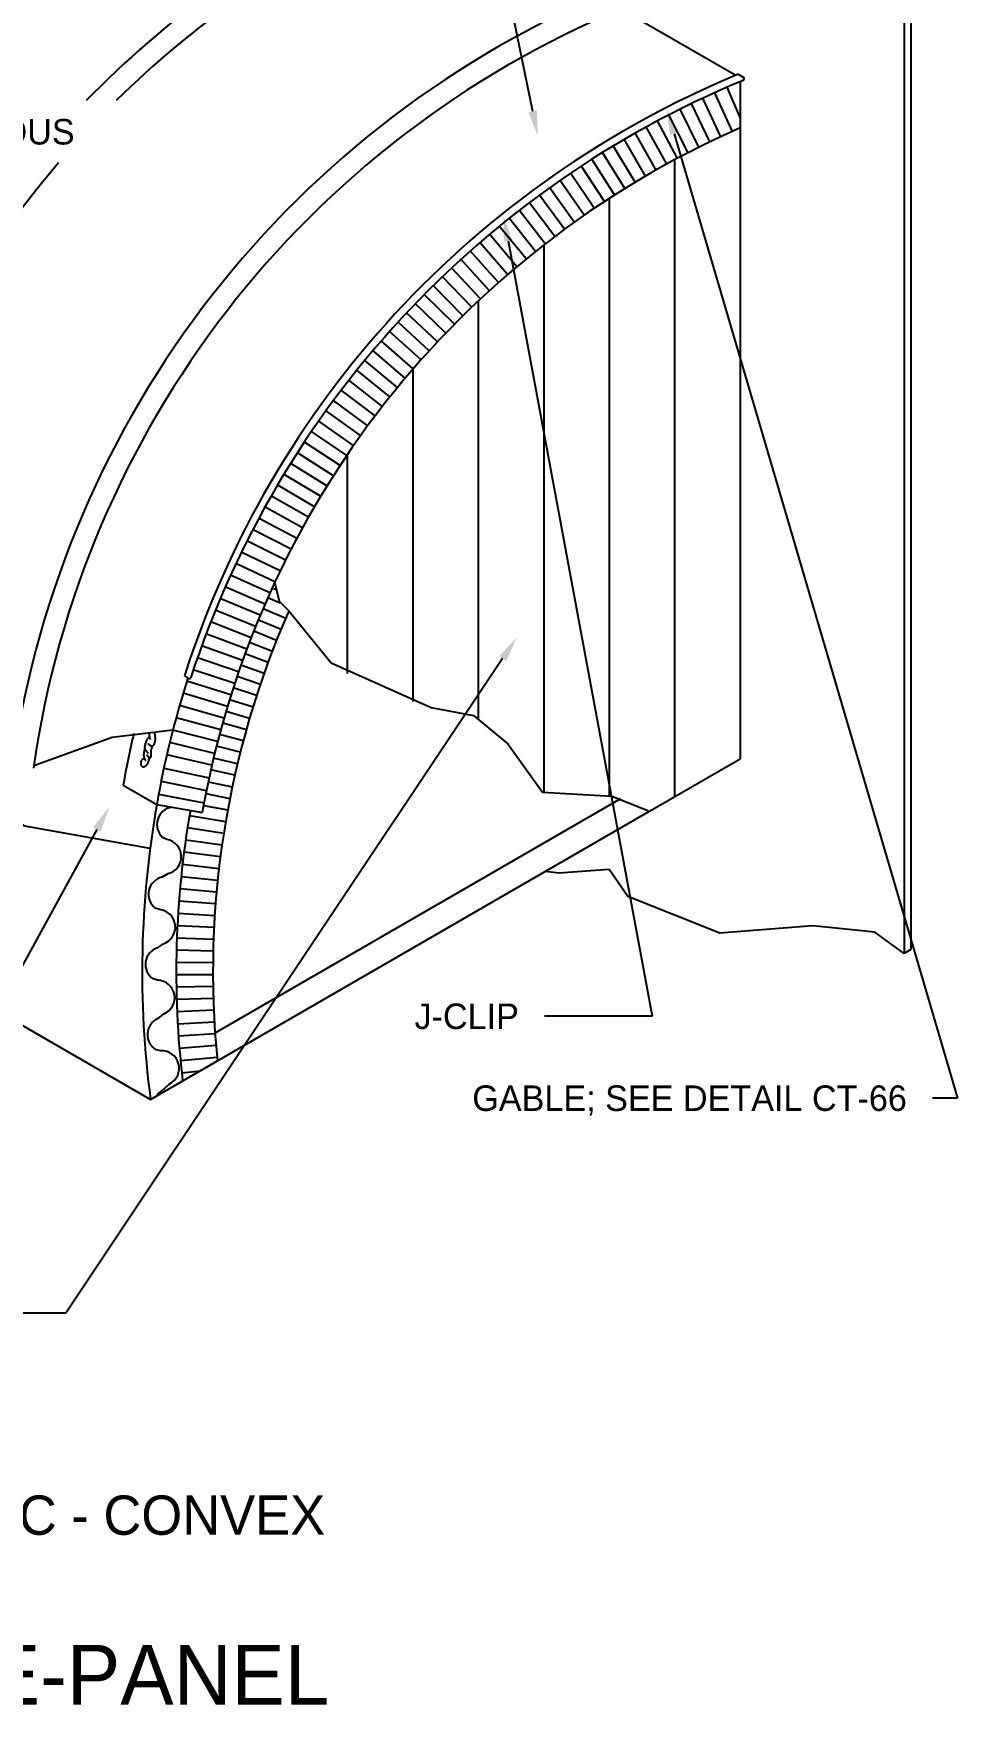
# Model space of a CAD drawing. Extents: x 2 to 99, y 3 to 136.
# Drawn here: x 49.9 to 98.7, y 3.4 to 91.8 of the extents above; entities that cross this region are included whole.
import ezdxf
from ezdxf.enums import TextEntityAlignment as Align

# ---------------------------------------------------------------- set-up
doc = ezdxf.new("R2010")
doc.units = 0
doc.header["$LTSCALE"] = 1.7995
for name, color, linetype in [('BORDER', 7, 'CONTINUOUS'), ('CMP-FLSH', 7, 'CONTINUOUS'), ('DIM-TXT', 7, 'CONTINUOUS'), ('STRCTR', 7, 'CONTINUOUS')]:
    doc.layers.add(name, color=color, linetype=linetype)

msp = doc.modelspace()

# ---------------------------------------------------------------- linework, layer by layer
at = {"layer": 'CMP-FLSH', "color": 0, "linetype": 'CONTINUOUS'}
for p, q in [((80.945, 93.101), (87.007, 89.601)), ((87.13, 89.652), (87.38, 89.508)), ((87.235, 89.268), (87.235, 53.469)), ((86.207, 86.353), (85.258, 88.393)), ((85.871, 88.675), (86.798, 86.623)), ((86.526, 88.965), (87.235, 87.335)), ((84.479, 85.507), (83.45, 87.508)), ((85.051, 85.797), (84.049, 87.811)), ((85.627, 86.079), (84.651, 88.106)), ((83.346, 84.906), (82.264, 86.879)), ((83.91, 85.21), (82.855, 87.197)), ((81.677, 83.948), (80.519, 85.877)), ((82.229, 84.274), (81.096, 86.218)), ((82.785, 84.594), (81.678, 86.552)), ((80.586, 83.273), (79.377, 85.171)), ((81.129, 83.614), (79.946, 85.527)), ((83.771, 51.469), (83.771, 85.136)), ((78.984, 82.207), (77.701, 84.056)), ((79.513, 82.57), (78.255, 84.435)), ((80.047, 82.925), (78.814, 84.806)), ((77.94, 81.462), (76.609, 83.276)), ((78.46, 81.838), (77.153, 83.67)), ((80.307, 83.094), (80.307, 51.516)), ((76.916, 80.69), (75.537, 82.468)), ((77.425, 81.079), (76.071, 82.876)), ((75.912, 79.891), (74.488, 81.632)), ((76.411, 80.293), (75.01, 82.053)), ((74.93, 79.065), (73.46, 80.769)), ((75.419, 79.481), (73.971, 81.204)), ((76.843, 80.633), (76.843, 51.748)), ((73.97, 78.214), (72.456, 79.878)), ((74.448, 78.643), (72.955, 80.327)), ((73.033, 77.339), (71.475, 78.962)), ((73.499, 77.78), (71.963, 79.423)), ((72.119, 76.438), (70.519, 78.02)), ((72.573, 76.891), (70.994, 78.494)), ((71.23, 75.514), (69.589, 77.053)), ((71.672, 75.979), (70.051, 77.54)), ((73.379, 77.667), (73.379, 55.625)), ((70.365, 74.567), (68.683, 76.063)), ((70.794, 75.044), (69.133, 76.561)), ((69.941, 74.085), (68.241, 75.558)), ((69.114, 73.105), (67.376, 74.532)), ((69.525, 73.598), (67.805, 75.048)), ((68.314, 72.103), (66.538, 73.484)), ((68.711, 72.606), (66.953, 74.011)), ((69.915, 74.054), (69.915, 56.497)), ((67.923, 71.594), (66.129, 72.952)), ((67.162, 70.561), (65.333, 71.871)), ((67.539, 71.08), (65.728, 72.414)), ((66.429, 69.508), (64.566, 70.77)), ((66.792, 70.037), (64.946, 71.323)), ((66.073, 68.975), (64.194, 70.212)), ((65.382, 67.894), (63.471, 69.081)), ((65.724, 68.437), (63.828, 69.649)), ((66.451, 69.54), (66.451, 57.979)), ((65.047, 67.347), (63.12, 68.509)), ((64.399, 66.24), (62.442, 67.351)), ((64.719, 66.796), (62.778, 67.932)), ((64.086, 65.68), (62.115, 66.765)), ((63.483, 64.548), (61.484, 65.581)), ((63.781, 65.116), (61.795, 66.175)), ((63.192, 63.976), (61.18, 64.982)), ((62.634, 62.822), (60.595, 63.774)), ((62.909, 63.401), (60.884, 64.38)), ((62.366, 62.239), (60.315, 63.164)), ((61.854, 61.063), (59.779, 61.934)), ((62.106, 61.652), (60.043, 62.551)), ((61.609, 60.47), (59.523, 61.314)), ((61.373, 59.874), (59.276, 60.69)), ((60.923, 58.672), (58.805, 59.433)), ((61.144, 59.274), (59.036, 60.063)), ((60.71, 58.067), (58.583, 58.8)), ((57.846, 57.851), (58.067, 57.723)), ((60.308, 56.849), (57.98, 57.583)), ((60.505, 57.46), (58.368, 58.164)), ((60.119, 56.236), (57.782, 56.939)), ((59.938, 55.621), (57.592, 56.293)), ((59.601, 54.383), (57.238, 54.994)), ((59.766, 55.003), (57.411, 55.645)), ((59.445, 53.761), (57.074, 54.34)), ((59.297, 53.137), (56.918, 53.685)), ((82.44, 50.701), (87.235, 53.469)), ((56.616, 52.285), (59.009, 51.803)), ((56.761, 52.981), (59.147, 52.467)), ((54.61, 52.081), (56.385, 51.056)), ((56.483, 51.599), (58.882, 51.151)), ((56.385, 51.056), (58.789, 50.634))]:
    msp.add_line(p, q, dxfattribs=at)
for points in [[(56.032, 48.738, 0), (49.413, 49.906, 0), (44.572, 52.597, 0), (41.44, 56.783, 0), (39.447, 60.37, 0), (33.752, 62.762, 0), (31.19, 65.752, 0), (30.051, 70.237, 0), (29.197, 72.031, 0), (26.634, 74.423, 0), (25.495, 78.01, 0), (24.071, 79.505, 0), (22.49, 80.865, 0)], [(63.366, 61.286, 0), (62.869, 61.789, 0), (62.628, 62.809, 0)], [(63.366, 61.286, 0), (65.597, 58.541, 0), (70.884, 56.192, 0), (73.121, 55.765, 0), (74.951, 54.271, 0), (76.781, 51.709, 0), (80.441, 51.495, 0), (82.44, 50.701, 0)], [(57.238, 54.994, 0), (54.03, 54.605, 0), (49.876, 53.096, 0)], [(55.999, 54.883, 0), (55.993, 54.853, 0), (55.989, 54.823, 0), (55.986, 54.794, 0), (55.985, 54.765, 0), (55.985, 54.738, 0), (55.986, 54.712, 0), (55.987, 54.689, 0), (55.989, 54.668, 0), (55.992, 54.651, 0)], [(56.314, 54.637, 0), (56.308, 54.66, 0), (56.302, 54.692, 0), (56.296, 54.729, 0), (56.291, 54.769, 0), (56.287, 54.809, 0), (56.283, 54.845, 0), (56.28, 54.874, 0), (56.279, 54.894, 0), (56.278, 54.902, 0)], [(55.76, 53.989, 0), (55.744, 53.972, 0), (55.731, 53.946, 0), (55.721, 53.913, 0), (55.714, 53.874, 0), (55.708, 53.834, 0), (55.703, 53.793, 0), (55.699, 53.755, 0), (55.695, 53.722, 0), (55.69, 53.697, 0), (55.688, 53.681, 0), (55.688, 53.663, 0), (55.689, 53.642, 0), (55.692, 53.62, 0), (55.696, 53.598, 0), (55.701, 53.576, 0), (55.706, 53.556, 0), (55.711, 53.537, 0), (55.716, 53.522, 0), (55.721, 53.508, 0), (55.729, 53.49, 0), (55.738, 53.471, 0), (55.747, 53.451, 0), (55.757, 53.431, 0), (55.766, 53.414, 0), (55.774, 53.399, 0), (55.779, 53.39, 0), (55.78, 53.386, 0)], [(55.992, 54.637, 0), (55.971, 54.619, 0), (55.949, 54.595, 0), (55.926, 54.568, 0), (55.903, 54.539, 0), (55.88, 54.508, 0), (55.859, 54.477, 0), (55.84, 54.447, 0), (55.824, 54.419, 0), (55.812, 54.394, 0), (55.799, 54.36, 0), (55.786, 54.319, 0), (55.773, 54.273, 0), (55.762, 54.225, 0), (55.753, 54.176, 0), (55.747, 54.127, 0), (55.743, 54.08, 0), (55.743, 54.038, 0), (55.747, 54.002, 0)], [(55.747, 54.002, 0), (55.756, 53.981, 0), (55.775, 53.952, 0), (55.8, 53.916, 0), (55.83, 53.878, 0), (55.86, 53.84, 0), (55.888, 53.806, 0), (55.912, 53.778, 0), (55.929, 53.758, 0), (55.935, 53.751, 0)], [(56.082, 53.908, 0), (56.088, 53.925, 0), (56.096, 53.945, 0), (56.105, 53.967, 0), (56.114, 53.99, 0), (56.122, 54.014, 0), (56.129, 54.037, 0), (56.134, 54.059, 0), (56.136, 54.079, 0), (56.134, 54.097, 0), (56.121, 54.118, 0), (56.099, 54.14, 0), (56.07, 54.161, 0), (56.037, 54.182, 0), (56.005, 54.203, 0), (55.975, 54.224, 0), (55.952, 54.244, 0), (55.94, 54.265, 0), (55.94, 54.286, 0)], [(55.973, 53.481, 0), (55.984, 53.486, 0), (55.997, 53.493, 0), (56.009, 53.502, 0), (56.023, 53.511, 0), (56.036, 53.521, 0), (56.048, 53.532, 0), (56.059, 53.543, 0), (56.069, 53.553, 0), (56.076, 53.562, 0), (56.087, 53.588, 0), (56.093, 53.626, 0), (56.095, 53.674, 0), (56.094, 53.727, 0), (56.093, 53.782, 0), (56.091, 53.836, 0), (56.09, 53.885, 0), (56.092, 53.926, 0), (56.097, 53.954, 0)], [(55.992, 54.651, 0), (55.995, 54.636, 0), (56.001, 54.616, 0), (56.008, 54.595, 0), (56.016, 54.573, 0), (56.024, 54.551, 0), (56.032, 54.532, 0), (56.038, 54.517, 0), (56.042, 54.506, 0), (56.043, 54.502, 0)], [(56.095, 54.137, 0), (56.107, 54.139, 0), (56.12, 54.142, 0), (56.134, 54.147, 0), (56.149, 54.153, 0), (56.164, 54.16, 0), (56.178, 54.167, 0), (56.191, 54.175, 0), (56.202, 54.183, 0), (56.211, 54.191, 0), (56.226, 54.211, 0), (56.241, 54.236, 0), (56.256, 54.265, 0), (56.269, 54.297, 0), (56.281, 54.33, 0), (56.292, 54.363, 0), (56.301, 54.394, 0), (56.308, 54.423, 0), (56.314, 54.448, 0), (56.317, 54.465, 0), (56.319, 54.486, 0), (56.321, 54.508, 0), (56.323, 54.531, 0), (56.323, 54.555, 0), (56.323, 54.579, 0), (56.321, 54.601, 0), (56.318, 54.621, 0), (56.314, 54.637, 0)], [(55.716, 53.481, 0), (55.699, 53.477, 0), (55.68, 53.47, 0), (55.66, 53.46, 0), (55.64, 53.447, 0), (55.62, 53.433, 0), (55.601, 53.418, 0), (55.585, 53.403, 0), (55.571, 53.387, 0), (55.562, 53.373, 0), (55.553, 53.351, 0), (55.546, 53.324, 0), (55.541, 53.293, 0), (55.539, 53.261, 0), (55.539, 53.227, 0), (55.541, 53.195, 0), (55.545, 53.165, 0), (55.552, 53.138, 0), (55.562, 53.116, 0), (55.569, 53.106, 0), (55.579, 53.096, 0), (55.592, 53.086, 0), (55.606, 53.076, 0), (55.621, 53.068, 0), (55.636, 53.06, 0), (55.651, 53.054, 0), (55.665, 53.05, 0), (55.677, 53.049, 0), (55.694, 53.05, 0), (55.714, 53.054, 0), (55.734, 53.062, 0), (55.755, 53.071, 0), (55.777, 53.082, 0), (55.797, 53.094, 0), (55.816, 53.106, 0), (55.832, 53.118, 0), (55.845, 53.13, 0), (55.86, 53.147, 0), (55.876, 53.17, 0), (55.892, 53.195, 0), (55.907, 53.223, 0), (55.921, 53.253, 0), (55.934, 53.282, 0), (55.945, 53.31, 0), (55.954, 53.337, 0), (55.961, 53.359, 0), (55.965, 53.379, 0), (55.969, 53.402, 0), (55.972, 53.428, 0), (55.974, 53.455, 0), (55.975, 53.483, 0), (55.974, 53.51, 0), (55.972, 53.535, 0), (55.968, 53.557, 0), (55.961, 53.576, 0), (55.952, 53.587, 0), (55.939, 53.599, 0), (55.923, 53.611, 0), (55.906, 53.622, 0), (55.888, 53.633, 0), (55.871, 53.643, 0), (55.858, 53.65, 0), (55.848, 53.655, 0), (55.845, 53.657, 0)]]:
    msp.add_polyline3d(points, dxfattribs=at)
for centre, radius, start, end in [((79.722, 57.807), 52.268, 116.29464, 161.64543), ((79.9, 57.704), 51.343, 115.60357, 161.55401), ((90.114, 51.807), 52.268, 116.29463, 135.77713), ((90.292, 51.704), 51.343, 115.6036, 134.601), ((100.506, 45.807), 52.268, 112.29966, 171.71013), ((100.677, 45.713), 51.332, 112.60726, 171.85391), ((106.746, 42.204), 51.343, 112.46143, 162.25726), ((107.007, 41.884), 51.343, 112.46142, 161.97999), ((87.346, 89.418), 0.0966, 298.16588, 69.29125), ((106.746, 42.204), 48.693, 113.62178, 170.03107), ((90.292, 51.704), 51.343, 139.61223, 167.12466), ((106.746, 42.204), 51.134, 162.3082, 170.03107), ((58.107, 57.792), 0.08, 239.99287, 341.97764), ((104.983, 43.227), 51.145, 166.90881, 170.03083), ((106.746, 42.204), 51.134, 170.03107, 187.56887)]:
    msp.add_arc(centre, radius, start, end, dxfattribs=at)
at = {"layer": 'DIM-TXT', "color": 0, "linetype": 'CONTINUOUS'}
for p, q in [((76.258, 87.692), (70.589, 115.428)), ((83.736, 86.509), (98.722, 35.537)), ((74.959, 80.845), (82.576, 39.864)), ((74.671, 58.767), (51.582, 24.172)), ((53.219, 49.737), (41.786, 28.902)), ((82.576, 39.864), (76.878, 39.864)), ((98.722, 35.537), (97.39, 35.537)), ((51.582, 24.172), (28.623, 24.172))]:
    msp.add_line(p, q, dxfattribs=at)
for points in [[(76.479, 87.737), (76.038, 87.647), (76.529, 86.369)], [(83.52, 86.446), (83.952, 86.573), (83.355, 87.805)], [(74.738, 80.804), (75.181, 80.886), (74.713, 82.172)], [(74.484, 58.892), (74.858, 58.643), (75.42, 59.89)], [(53.022, 49.845), (53.416, 49.628), (53.868, 50.92)]]:
    msp.add_solid(points, dxfattribs=at)
at = {"layer": 'STRCTR', "color": 0, "linetype": 'CONTINUOUS'}
for p, q in [((95.905, 97.619), (95.905, 43.192)), ((96.251, 97.819), (96.251, 43.392)), ((62.262, 62.006), (62.911, 61.717)), ((62.491, 62.513), (62.705, 62.414)), ((62.005, 61.418), (63.2, 60.905)), ((61.514, 60.233), (62.723, 59.751)), ((61.756, 60.827), (62.958, 60.33)), ((61.281, 59.636), (62.496, 59.17)), ((60.837, 58.432), (62.064, 57.999)), ((61.055, 59.035), (62.276, 58.586)), ((61.86, 57.409), (60.627, 57.826)), ((60.232, 56.606), (61.475, 56.221)), ((61.663, 56.816), (60.426, 57.217)), ((60.046, 55.992), (61.294, 55.623)), ((22.033, 55.113), (56.058, 35.469)), ((59.869, 55.376), (61.121, 55.024)), ((60.8, 53.817), (59.538, 54.136)), ((60.956, 54.422), (59.699, 54.757)), ((60.651, 53.211), (59.385, 53.513)), ((59.104, 52.262), (60.377, 51.993)), ((60.51, 52.603), (59.24, 52.888)), ((58.975, 51.633), (60.252, 51.381)), ((59.464, 38.985), (80.911, 51.367)), ((56.058, 35.469), (82.44, 50.701)), ((58.114, 50.479), (60.026, 50.154)), ((58.855, 51.003), (60.135, 50.768)), ((58.009, 49.838), (59.925, 49.537)), ((56.914, 49.216), (56.696, 49.317)), ((57.913, 49.195), (59.833, 48.92)), ((57.746, 47.906), (59.672, 47.682)), ((57.825, 48.551), (59.749, 48.302)), ((56.65, 47.215), (56.985, 47.404)), ((57.675, 47.26), (59.604, 47.061)), ((57.559, 45.966), (59.493, 45.818)), ((57.612, 46.613), (59.544, 46.44)), ((56.531, 45.504), (56.306, 45.588)), ((57.513, 45.318), (59.449, 45.195)), ((57.477, 44.669), (59.414, 44.572)), ((56.417, 43.489), (56.736, 43.702)), ((57.429, 43.37), (59.368, 43.324)), ((57.448, 44.02), (59.387, 43.948)), ((96.251, 43.392), (95.905, 43.192)), ((57.418, 42.72), (59.357, 42.7)), ((56.425, 41.773), (56.194, 41.841)), ((57.415, 42.071), (59.355, 42.076)), ((57.421, 41.421), (59.361, 41.452)), ((57.436, 40.771), (59.375, 40.828)), ((56.46, 39.756), (56.763, 39.991)), ((57.459, 40.122), (59.397, 40.204)), ((57.491, 39.473), (59.427, 39.58)), ((57.531, 38.824), (59.466, 38.957)), ((56.595, 38.045), (56.36, 38.095)), ((57.58, 38.176), (59.513, 38.335)), ((57.637, 37.529), (59.568, 37.713)), ((56.78, 36.036), (57.064, 36.293)), ((57.703, 36.883), (58.693, 36.99))]:
    msp.add_line(p, q, dxfattribs=at)
msp.add_polyline3d([(95.905, 43.192, 0), (94.356, 44.308, 0), (91.068, 44.639, 0), (86.159, 44.261, 0), (81.294, 46.2, 0), (80.303, 47.619, 0), (77.646, 47.43, 0), (76.928, 47.518, 0)], dxfattribs=at)
for centre, radius, start, end in [((106.746, 42.204), 47.392, 156.25715, 185.68835), ((57.321, 50.001), 0.927, 99.01041, 227.57807), ((106.746, 42.204), 49.331, 170.03107, 186.70213), ((56.756, 48.302), 0.927, 284.30313, 80.19782), ((56.879, 46.317), 0.927, 104.30311, 231.82756), ((56.441, 44.581), 0.927, 288.55227, 84.4486), ((56.712, 42.61), 0.927, 108.55261, 236.07874), ((56.404, 40.846), 0.927, 292.80278, 88.69784), ((56.819, 38.901), 0.927, 112.80322, 240.32719), ((56.643, 37.119), 0.927, 297.05199, 92.94841), ((57.201, 35.21), 0.927, 117.05513, 150.8909)]:
    msp.add_arc(centre, radius, start, end, dxfattribs=at)

# ---------------------------------------------------------------- texts
at = {"layer": 'BORDER', "color": 0, "linetype": 'CONTINUOUS'}
msp.add_text('CURVED TEE-PANEL', height=3.16406, dxfattribs=at).set_placement((44.231, 5.062), align=Align.MIDDLE)
at = {"layer": 'DIM-TXT', "color": 0, "linetype": 'CONTINUOUS'}
msp.add_text('CONTINUOUS', height=1.35, dxfattribs=at).set_placement((39.907, 86.617), align=Align.MIDDLE_LEFT)
for s, p in [('J-CLIP', (75.528, 39.864)), ('GABLE; SEE DETAIL CT-66', (96.04, 35.537))]:
    msp.add_text(s, height=1.35, dxfattribs=at).set_placement(p, align=Align.MIDDLE_RIGHT)
msp.add_text('CANOPY ISOMETRIC - CONVEX', height=2.07642, dxfattribs=at).set_placement((44.231, 13.5), align=Align.MIDDLE)

doc.saveas('drawing.dxf')
